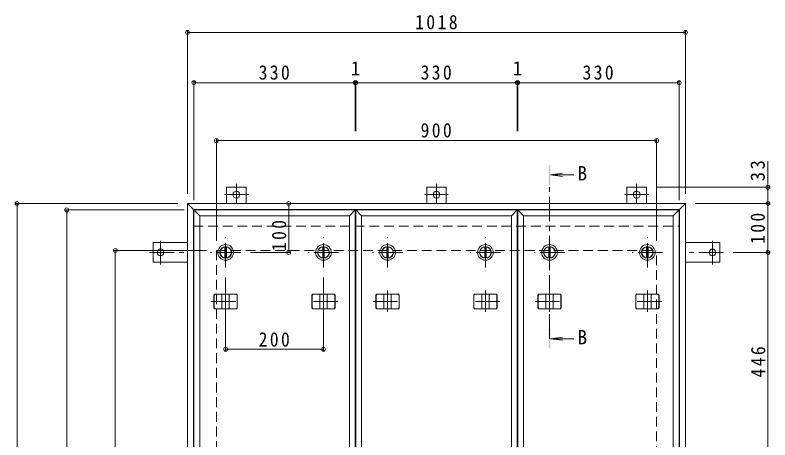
# Model space of a CAD drawing. Units: millimetres on the paper, enlarged 2 times, with parts at other scales. Extents: x -494 to 546, y -392 to 384.
# Drawn here: x -367.3 to -58.7, y 210.1 to 383.8 of the extents above; entities that cross this region are included whole.
import ezdxf
from ezdxf.enums import TextEntityAlignment as Align

# ---------------------------------------------------------------- set-up
doc = ezdxf.new("R2010")
doc.units = ezdxf.units.MM
doc.header["$LTSCALE"] = 2
doc.header["$PDMODE"] = 32
doc.header["$PDSIZE"] = 1.6
doc.linetypes.add('CHAIN1', pattern=[8, 5, -1, 1, -1])
doc.linetypes.add('DASHED2', pattern=[3, 2, -1])
for name, color, linetype, lineweight in [('0-1_躯体', 2, 'Continuous', 9), ('0-2_仕上', 3, 'Continuous', 9), ('0-3_建具', 4, 'Continuous', 9), ('0-5_寸法', 4, 'Continuous', 9), ('0-E', 3, 'CHAIN1', 9), ('0-F', 7, 'Continuous', 9)]:
    doc.layers.add(name, color=color, linetype=linetype, lineweight=lineweight)
doc.styles.add('ＭＳ ゴシック', font='')
doc.styles.get('ＭＳ ゴシック').set_extended_font_data('MS Gothic')

msp = doc.modelspace()

# ---------------------------------------------------------------- linework, layer by layer
at = {"layer": '0-1_躯体', "color": 3}
for p, q in [((-280.811, 313.365), (-272.811, 313.365)), ((-280.811, 306.725), (-280.811, 313.365)), ((-272.811, 306.725), (-272.811, 313.365)), ((-191.011, 313.365), (-199.011, 313.365)), ((-199.011, 306.725), (-199.011, 313.365)), ((-191.011, 306.725), (-191.011, 313.365)), ((-109.211, 313.365), (-117.211, 313.365)), ((-117.211, 306.725), (-117.211, 313.365)), ((-109.211, 306.725), (-109.211, 313.365)), ((-310.851, 290.725), (-310.851, 282.725)), ((-296.811, 290.725), (-310.851, 290.725)), ((-93.211, 290.725), (-79.171, 290.725)), ((-79.171, 290.725), (-79.171, 282.725)), ((-296.811, 282.725), (-310.851, 282.725)), ((-93.211, 282.725), (-79.171, 282.725))]:
    msp.add_line(p, q, dxfattribs=at)
at = {"layer": '0-1_躯体', "linetype": 'DASHED2'}
for p, q in [((-294.411, 297.525), (-95.611, 297.525)), ((-285.011, 287.525), (-105.011, 287.525)), ((-285.011, 287.525), (-285.011, 107.525)), ((-105.011, 107.525), (-105.011, 287.525))]:
    msp.add_line(p, q, dxfattribs=at)
at = {"layer": '0-1_躯体', "linetype": 'CHAIN1'}
for p, q in [((-281.211, 280.525), (-281.211, 292.925)), ((-241.211, 280.525), (-241.211, 292.925)), ((-215.011, 280.525), (-215.011, 292.925)), ((-175.011, 280.525), (-175.011, 292.925)), ((-148.811, 280.525), (-148.811, 292.925)), ((-108.811, 280.525), (-108.811, 292.925)), ((-275.011, 286.725), (-287.411, 286.725)), ((-235.011, 286.725), (-247.411, 286.725)), ((-208.811, 286.725), (-221.211, 286.725)), ((-168.811, 286.725), (-181.211, 286.725)), ((-142.611, 286.725), (-155.011, 286.725)), ((-102.611, 286.725), (-115.011, 286.725))]:
    msp.add_line(p, q, dxfattribs=at)
at = {"layer": '0-1_躯体'}
for p, q in [((-281.511, 289.005), (-281.511, 284.444)), ((-280.911, 289.005), (-280.911, 284.444)), ((-241.511, 289.005), (-241.511, 284.444)), ((-240.911, 289.005), (-240.911, 284.444)), ((-215.311, 289.005), (-215.311, 284.444)), ((-214.711, 289.005), (-214.711, 284.444)), ((-175.311, 289.005), (-175.311, 284.444)), ((-174.711, 289.005), (-174.711, 284.444)), ((-149.111, 289.005), (-149.111, 284.444)), ((-148.511, 289.005), (-148.511, 284.444)), ((-109.111, 289.005), (-109.111, 284.444)), ((-108.511, 289.005), (-108.511, 284.444))]:
    msp.add_line(p, q, dxfattribs=at)
for centre, radius in [((-281.211, 286.725), 3.2), ((-281.211, 286.725), 2.4), ((-281.211, 286.725), 2.3), ((-241.211, 286.725), 3.2), ((-241.211, 286.725), 2.4), ((-241.211, 286.725), 2.3), ((-215.011, 286.725), 3.2), ((-215.011, 286.725), 2.4), ((-215.011, 286.725), 2.3), ((-175.011, 286.725), 3.2), ((-175.011, 286.725), 2.4), ((-175.011, 286.725), 2.3), ((-148.811, 286.725), 3.2), ((-148.811, 286.725), 2.4), ((-148.811, 286.725), 2.3), ((-108.811, 286.725), 3.2), ((-108.811, 286.725), 2.4), ((-108.811, 286.725), 2.3)]:
    msp.add_circle(centre, radius, dxfattribs=at)
at = {"layer": '0-2_仕上'}
for p, q in [((-291.811, 301.725), (-294.211, 304.125)), ((-294.211, 304.125), (-294.211, 90.925)), ((-230.611, 301.725), (-228.211, 304.125)), ((-225.611, 301.725), (-228.011, 304.125)), ((-228.011, 304.125), (-228.011, 90.925)), ((-164.411, 301.725), (-162.011, 304.125)), ((-159.411, 301.725), (-161.811, 304.125)), ((-161.811, 304.125), (-161.811, 90.925)), ((-98.211, 301.725), (-95.811, 304.125)), ((-291.811, 93.325), (-291.811, 301.725)), ((-291.811, 301.725), (-230.611, 301.725)), ((-230.611, 301.725), (-230.611, 93.325)), ((-225.611, 93.325), (-225.611, 301.725)), ((-225.611, 301.725), (-164.411, 301.725)), ((-164.411, 301.725), (-164.411, 93.325)), ((-159.411, 93.325), (-159.411, 301.725)), ((-159.411, 301.725), (-98.211, 301.725)), ((-98.211, 301.725), (-98.211, 93.325))]:
    msp.add_line(p, q, dxfattribs=at)
for points in [[(-228.211, 90.925), (-228.211, 304.125), (-294.211, 304.125)], [(-162.011, 90.925), (-162.011, 304.125), (-228.011, 304.125)], [(-95.811, 90.925), (-95.811, 304.125), (-161.811, 304.125)]]:
    msp.add_lwpolyline(points, dxfattribs=at)
at = {"layer": '0-3_建具'}
for p, q in [((-294.411, 304.325), (-296.811, 306.725)), ((-93.211, 306.725), (-296.811, 306.725)), ((-296.811, 306.725), (-296.811, 88.325)), ((-95.611, 304.325), (-93.211, 306.725)), ((-93.211, 306.725), (-93.211, 88.325)), ((-95.611, 304.325), (-294.411, 304.325)), ((-294.411, 90.725), (-294.411, 304.325)), ((-95.611, 304.325), (-95.611, 90.725)), ((-285.978, 269.325), (-285.632, 269.725)), ((-285.978, 264.125), (-285.978, 269.325)), ((-285.898, 269.325), (-285.978, 269.325)), ((-285.898, 269.325), (-285.552, 269.725)), ((-285.898, 264.125), (-285.898, 269.325)), ((-276.791, 269.725), (-285.632, 269.725)), ((-282.711, 263.725), (-282.711, 269.725)), ((-279.711, 263.725), (-279.711, 269.725)), ((-276.524, 269.325), (-276.871, 269.725)), ((-276.444, 269.325), (-276.791, 269.725)), ((-276.524, 264.125), (-276.524, 269.325)), ((-276.524, 269.325), (-276.444, 269.325)), ((-276.444, 264.125), (-276.444, 269.325)), ((-245.978, 269.325), (-245.632, 269.725)), ((-245.978, 264.125), (-245.978, 269.325)), ((-245.898, 269.325), (-245.978, 269.325)), ((-245.898, 269.325), (-245.552, 269.725)), ((-245.898, 264.125), (-245.898, 269.325)), ((-236.791, 269.725), (-245.632, 269.725)), ((-242.711, 263.725), (-242.711, 269.725)), ((-239.711, 263.725), (-239.711, 269.725)), ((-236.524, 269.325), (-236.871, 269.725)), ((-236.444, 269.325), (-236.791, 269.725)), ((-236.524, 264.125), (-236.524, 269.325)), ((-236.524, 269.325), (-236.444, 269.325)), ((-236.444, 264.125), (-236.444, 269.325)), ((-219.778, 269.325), (-219.432, 269.725)), ((-219.778, 264.125), (-219.778, 269.325)), ((-219.698, 269.325), (-219.778, 269.325)), ((-219.698, 269.325), (-219.352, 269.725)), ((-219.698, 264.125), (-219.698, 269.325)), ((-210.591, 269.725), (-219.432, 269.725)), ((-216.511, 263.725), (-216.511, 269.725)), ((-213.511, 263.725), (-213.511, 269.725)), ((-210.324, 269.325), (-210.671, 269.725)), ((-210.244, 269.325), (-210.591, 269.725)), ((-210.324, 264.125), (-210.324, 269.325)), ((-210.324, 269.325), (-210.244, 269.325)), ((-210.244, 264.125), (-210.244, 269.325)), ((-179.778, 269.325), (-179.432, 269.725)), ((-179.778, 264.125), (-179.778, 269.325)), ((-179.698, 269.325), (-179.778, 269.325)), ((-179.698, 269.325), (-179.352, 269.725)), ((-179.698, 264.125), (-179.698, 269.325)), ((-170.591, 269.725), (-179.432, 269.725)), ((-176.511, 263.725), (-176.511, 269.725)), ((-173.511, 263.725), (-173.511, 269.725)), ((-170.324, 269.325), (-170.671, 269.725)), ((-170.244, 269.325), (-170.591, 269.725)), ((-170.324, 264.125), (-170.324, 269.325)), ((-170.324, 269.325), (-170.244, 269.325)), ((-170.244, 264.125), (-170.244, 269.325)), ((-153.578, 269.325), (-153.232, 269.725)), ((-153.578, 264.125), (-153.578, 269.325)), ((-153.498, 269.325), (-153.578, 269.325)), ((-153.498, 269.325), (-153.152, 269.725)), ((-153.498, 264.125), (-153.498, 269.325)), ((-144.391, 269.725), (-153.232, 269.725)), ((-150.311, 263.725), (-150.311, 269.725)), ((-147.311, 263.725), (-147.311, 269.725)), ((-144.124, 269.325), (-144.471, 269.725)), ((-144.044, 269.325), (-144.391, 269.725)), ((-144.124, 264.125), (-144.124, 269.325)), ((-144.124, 269.325), (-144.044, 269.325)), ((-144.044, 264.125), (-144.044, 269.325)), ((-113.578, 269.325), (-113.232, 269.725)), ((-113.578, 264.125), (-113.578, 269.325)), ((-113.498, 269.325), (-113.578, 269.325)), ((-113.498, 269.325), (-113.152, 269.725)), ((-113.498, 264.125), (-113.498, 269.325)), ((-104.391, 269.725), (-113.232, 269.725)), ((-110.311, 263.725), (-110.311, 269.725)), ((-107.311, 263.725), (-107.311, 269.725)), ((-104.124, 269.325), (-104.471, 269.725)), ((-104.044, 269.325), (-104.391, 269.725)), ((-104.124, 264.125), (-104.124, 269.325)), ((-104.124, 269.325), (-104.044, 269.325)), ((-104.044, 264.125), (-104.044, 269.325)), ((-285.978, 264.125), (-285.632, 263.725)), ((-285.898, 264.125), (-285.978, 264.125)), ((-285.898, 264.125), (-285.552, 263.725)), ((-285.632, 263.725), (-276.791, 263.725)), ((-276.524, 264.125), (-276.871, 263.725)), ((-276.444, 264.125), (-276.791, 263.725)), ((-276.524, 264.125), (-276.444, 264.125)), ((-245.978, 264.125), (-245.632, 263.725)), ((-245.898, 264.125), (-245.978, 264.125)), ((-245.898, 264.125), (-245.552, 263.725)), ((-245.632, 263.725), (-236.791, 263.725)), ((-236.524, 264.125), (-236.871, 263.725)), ((-236.444, 264.125), (-236.791, 263.725)), ((-236.524, 264.125), (-236.444, 264.125)), ((-219.778, 264.125), (-219.432, 263.725)), ((-219.698, 264.125), (-219.778, 264.125)), ((-219.698, 264.125), (-219.352, 263.725)), ((-219.432, 263.725), (-210.591, 263.725)), ((-210.324, 264.125), (-210.671, 263.725)), ((-210.244, 264.125), (-210.591, 263.725)), ((-210.324, 264.125), (-210.244, 264.125)), ((-179.778, 264.125), (-179.432, 263.725)), ((-179.698, 264.125), (-179.778, 264.125)), ((-179.698, 264.125), (-179.352, 263.725)), ((-179.432, 263.725), (-170.591, 263.725)), ((-170.324, 264.125), (-170.671, 263.725)), ((-170.244, 264.125), (-170.591, 263.725)), ((-170.324, 264.125), (-170.244, 264.125)), ((-153.578, 264.125), (-153.232, 263.725)), ((-153.498, 264.125), (-153.578, 264.125)), ((-153.498, 264.125), (-153.152, 263.725)), ((-153.232, 263.725), (-144.391, 263.725)), ((-144.124, 264.125), (-144.471, 263.725)), ((-144.044, 264.125), (-144.391, 263.725)), ((-144.124, 264.125), (-144.044, 264.125)), ((-113.578, 264.125), (-113.232, 263.725)), ((-113.498, 264.125), (-113.578, 264.125)), ((-113.498, 264.125), (-113.152, 263.725)), ((-113.232, 263.725), (-104.391, 263.725)), ((-104.124, 264.125), (-104.471, 263.725)), ((-104.044, 264.125), (-104.391, 263.725)), ((-104.124, 264.125), (-104.044, 264.125))]:
    msp.add_line(p, q, dxfattribs=at)
at = {"layer": '0-3_建具', "linetype": 'CHAIN1'}
for p, q in [((-281.211, 271.148), (-281.211, 262.5)), ((-241.211, 271.148), (-241.211, 262.5)), ((-215.011, 271.148), (-215.011, 262.5)), ((-175.011, 271.148), (-175.011, 262.5)), ((-148.811, 271.148), (-148.811, 262.5)), ((-108.811, 271.148), (-108.811, 262.5)), ((-287.093, 266.725), (-275.329, 266.725)), ((-235.33, 266.725), (-247.093, 266.725)), ((-220.893, 266.725), (-209.129, 266.725)), ((-169.13, 266.725), (-180.893, 266.725)), ((-154.693, 266.725), (-142.929, 266.725)), ((-102.93, 266.725), (-114.693, 266.725))]:
    msp.add_line(p, q, dxfattribs=at)
at = {"layer": '0-5_寸法', "color": 7}
msp.add_line((-59.507, 313.365), (-59.507, 323.996), dxfattribs=at)
at = {"layer": '0-5_寸法'}
for p, q in [((-148.411, 318.488), (-143.454, 319.141)), ((-148.411, 318.488), (-143.454, 317.835)), ((-148.411, 318.488), (-138.918, 318.488)), ((-148.411, 251.463), (-143.454, 252.116)), ((-148.411, 251.463), (-143.454, 250.81)), ((-148.411, 251.463), (-138.918, 251.463))]:
    msp.add_line(p, q, dxfattribs=at)
at = {"layer": '0-5_寸法', "linetype": 'CHAIN1'}
msp.add_line((-148.811, 251.463), (-148.811, 314.488), dxfattribs=at)
at = {"layer": '0-5_寸法'}
for points in [[(-148.411, 322.488), (-149.211, 322.488), (-148.411, 314.488), (-149.211, 314.488)], [(-148.411, 247.463), (-149.211, 247.463), (-148.411, 255.463), (-149.211, 255.463)]]:
    msp.add_solid(points, dxfattribs=at)
at = {"layer": '0-E'}
for p, q in [((-276.811, 314.796), (-276.811, 306.725)), ((-195.011, 314.796), (-195.011, 306.725)), ((-113.211, 314.796), (-113.211, 306.725)), ((-271.843, 310.365), (-281.621, 310.365)), ((-199.979, 310.365), (-190.202, 310.365)), ((-118.179, 310.365), (-108.402, 310.365)), ((-307.851, 281.757), (-307.851, 291.534)), ((-82.171, 281.757), (-82.171, 291.534)), ((-312.283, 286.725), (-296.811, 286.725)), ((-77.74, 286.725), (-93.211, 286.725))]:
    msp.add_line(p, q, dxfattribs=at)
at = {"layer": '0-E', "linetype": 'Continuous'}
for centre in [(-276.811, 310.365), (-195.011, 310.365), (-113.211, 310.365), (-307.851, 286.725), (-82.171, 286.725)]:
    msp.add_circle(centre, 1.4, dxfattribs=at)
at = {"layer": '0-F'}
for p, q in [((-296.811, 377.267), (-296.811, 310.725)), ((-296.811, 376.667), (-93.211, 376.667)), ((-93.211, 377.267), (-93.211, 310.725)), ((-294.211, 356.708), (-294.211, 308.125)), ((-294.211, 356.108), (-228.211, 356.108)), ((-228.211, 356.708), (-228.211, 336.271)), ((-228.211, 356.108), (-228.011, 356.108)), ((-228.011, 356.708), (-228.011, 336.271)), ((-228.011, 356.108), (-162.011, 356.108)), ((-162.011, 356.708), (-162.011, 336.271)), ((-162.011, 356.108), (-161.811, 356.108)), ((-161.811, 356.708), (-161.811, 336.271)), ((-161.811, 356.108), (-95.811, 356.108)), ((-95.811, 356.708), (-95.811, 308.125)), ((-285.011, 333.068), (-285.011, 291.525)), ((-285.011, 332.468), (-105.011, 332.468)), ((-105.011, 333.068), (-105.011, 291.525)), ((-58.907, 313.365), (-105.211, 313.365)), ((-59.507, 306.725), (-59.507, 313.365)), ((-367.092, 306.725), (-300.811, 306.725)), ((-366.492, 306.725), (-366.492, 88.325)), ((-255.439, 306.725), (-255.439, 286.725)), ((-58.907, 306.725), (-89.211, 306.725)), ((-59.507, 306.725), (-59.507, 286.725)), ((-346.803, 304.125), (-298.211, 304.125)), ((-346.203, 304.125), (-346.203, 90.925)), ((-326.913, 287.525), (-289.011, 287.525)), ((-326.313, 107.525), (-326.313, 287.525)), ((-254.839, 286.725), (-271.011, 286.725)), ((-58.907, 286.725), (-73.739, 286.725)), ((-59.507, 286.725), (-59.507, 197.525)), ((-281.211, 246.559), (-281.211, 276.525)), ((-241.211, 246.559), (-241.211, 276.525)), ((-281.211, 247.159), (-241.211, 247.159))]:
    msp.add_line(p, q, dxfattribs=at)
for p in [(-296.811, 376.667), (-93.211, 376.667), (-294.211, 356.108), (-228.211, 356.108), (-228.011, 356.108), (-162.011, 356.108), (-161.811, 356.108), (-95.811, 356.108), (-285.011, 332.468), (-105.011, 332.468), (-59.507, 313.365), (-366.492, 306.725), (-255.439, 306.725), (-59.507, 306.725), (-346.203, 304.125), (-326.313, 287.525), (-255.439, 286.725), (-59.507, 286.725), (-281.211, 247.159), (-241.211, 247.159)]:
    msp.add_point(p, dxfattribs=at)

# ---------------------------------------------------------------- texts
at = {"layer": '0-5_寸法', "color": 2, "style": 'ＭＳ ゴシック'}
for p in [(-137.405, 314.409), (-137.405, 247.384)]:
    msp.add_text('B', height=5.865, dxfattribs=at).set_placement(p, align=Align.BOTTOM_LEFT)
at = {"layer": '0-F', "color": 2, "style": 'ＭＳ ゴシック'}
for p in [(-230.111, 357.308), (-163.911, 357.308)]:
    msp.add_text('1', height=5.865, dxfattribs=at).set_placement(p, align=Align.BOTTOM_LEFT)
at = {"layer": '0-F', "color": 2, "char_height": 5.865, "attachment_point": 7, "style": 'ＭＳ ゴシック'}
for s, insert in [('\\T1.28;\\W0.9;1018', (-203.761, 377.867)), ('\\T1.27;\\W0.9;330', (-267.711, 357.308)), ('\\T1.27;\\W0.9;330', (-201.511, 357.308)), ('\\T1.27;\\W0.9;330', (-135.311, 357.308)), ('\\T1.27;\\W0.9;900', (-201.511, 333.668)), ('\\T1.27;\\W0.9;200', (-267.711, 248.159))]:
    msp.add_mtext(s, dxfattribs=dict(at, insert=insert))
at = {"layer": '0-F', "color": 2, "char_height": 5.865, "attachment_point": 7, "rotation": 90, "style": 'ＭＳ ゴシック'}
for s, insert in [('\\T1.27;\\W0.95;33', (-60.707, 315.832)), ('\\T1.27;\\W0.9;100', (-60.707, 290.225)), ('\\T1.27;\\W0.9;100', (-256.399, 287.281)), ('\\T1.27;\\W0.9;446', (-60.507, 235.625))]:
    msp.add_mtext(s, dxfattribs=dict(at, insert=insert))

doc.saveas('drawing.dxf')
